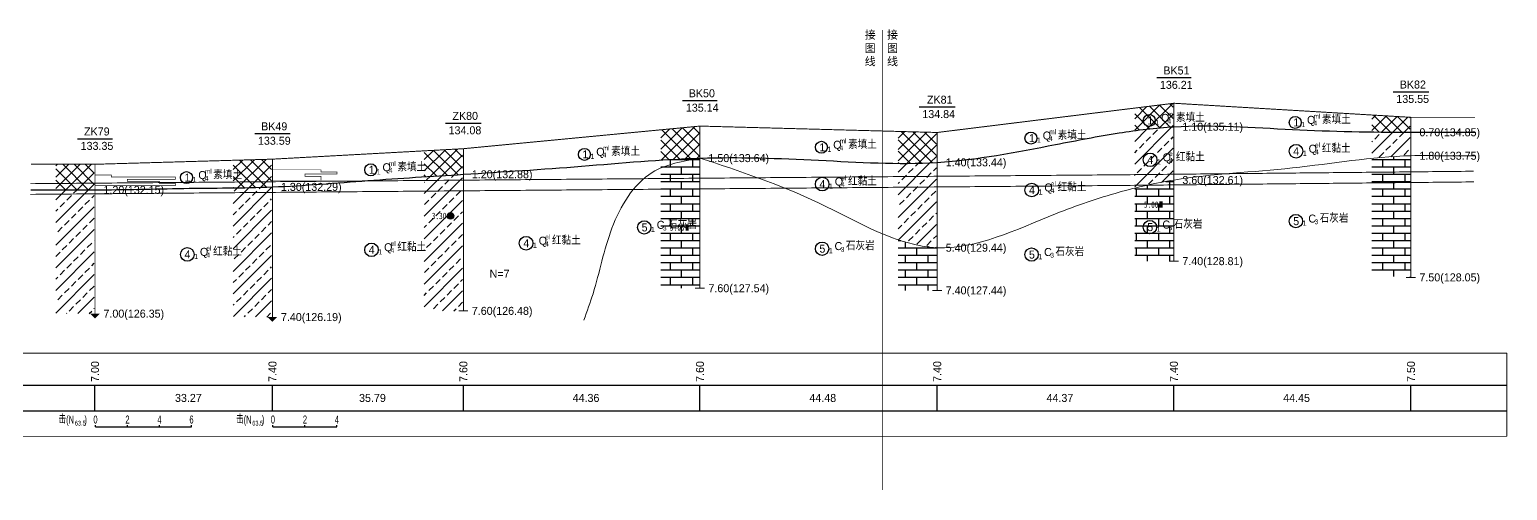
# Model space of a CAD drawing. Header units: inches. Extents: x -205 to 12199, y -11610 to -150.
# Drawn here: x 129 to 590.8, y -3711.9 to -3567.9 of the extents above; entities that cross this region are included whole.
import ezdxf
from ezdxf.enums import TextEntityAlignment as Align

# ---------------------------------------------------------------- set-up
doc = ezdxf.new("R2010")
doc.units = ezdxf.units.IN
doc.header["$MEASUREMENT"] = 0
doc.linetypes.add('ACAD_ISO03W100', pattern=[30, 12, -18])
doc.linetypes.add('ACAD_ISO05W100', pattern=[34, 24, -3, 0.5, -3, 0.5, -3])
for name, color, linetype in [('GiCAD_PouMian', 7, 'Continuous'), ('GICAD_QUYANG', 7, 'Continuous'), ('地质-原位曲线', 7, 'Continuous'), ('地质-图框', 7, 'Continuous'), ('地质-地层符号', 3, 'Continuous'), ('地质-地层线', 7, 'Continuous'), ('地质-地面线', 7, 'Continuous'), ('地质-填充花纹', 4, 'Continuous'), ('地质-文字', 7, 'Continuous'), ('地质-标注栏', 7, 'Continuous'), ('地质-标贯', 7, 'Continuous'), ('地质-钻孔', 7, 'Continuous'), ('管底', 7, 'Continuous'), ('红线', 1, 'ACAD_ISO05W100')]:
    doc.layers.add(name, color=color, linetype=linetype)
doc.styles.add('LZ_PMT_LINE', font='', dxfattribs={"height": 2})
doc.styles.get("Standard").update_dxf_attribs({"font": ''})
doc.styles.add('地层编号', font='Comfont.shx', dxfattribs={"width": 0.7, "height": 2.5, "bigfont": 'Hztxt12a.shx'})
doc.styles.add('层底标注', font='Comfont.shx', dxfattribs={"width": 0.7, "height": 2.5, "bigfont": 'Hztxt12a.shx'})
doc.styles.add('岩土名称', font='Comfont.shx', dxfattribs={"width": 0.7, "height": 2.5, "bigfont": 'Hztxt12a.shx'})
doc.styles.add('时代', font='Comfont.shx', dxfattribs={"width": 0.7, "height": 2.5, "bigfont": 'Hztxt12a.shx'})
doc.styles.add('标注栏数据', font='Comfont.shx', dxfattribs={"width": 0.7, "height": 2.5, "bigfont": 'Hztxt12a.shx'})
doc.styles.add('标贯动探', font='Comfont.shx', dxfattribs={"width": 0.7, "height": 2.5, "bigfont": 'Hztxt12a.shx'})
doc.styles.add('钻孔标注', font='Comfont.shx', dxfattribs={"width": 0.7, "height": 2.5, "bigfont": 'Hztxt12a.shx'})
doc.styles.get('LZ_PMT_LINE').set_extended_font_data('SimSun')
doc.styles.get('Standard').set_extended_font_data('SimSun')
doc.linetypes.add('bzhjcx', pattern='A,0.001,[2,XX1.shx,S=1,R=0,X=1,Y=0],-2', length=2.001)
doc.linetypes.add('swx', pattern='A,7,-1.5,["●",LZ_PMT_LINE,S=0.05,R=0,X=0,Y=0],-1.5', length=10)
pattern_1 = [(45, (-13271.746, -3771.847), (-3.5355339, 3.5355339), []), (45, (-13268.2106, -3771.847), (-3.5355339, 3.5355339), [2, -1])]
pattern_2 = [(45, (-13271.746, -3771.847), (-1.76776695, 1.76776695), []), (135, (-13271.746, -3771.847), (-1.76776695, -1.76776695), [])]
pattern_3 = [(0, (-13271.746, -3771.847), (0, 2.3), []), (90, (-13271.746, -3771.847), (-3.5, 2.3), [2.3, -2.3])]
pattern_4 = [(0, (-13476.1413, -3771.847), (0, 2.3), []), (90, (-13476.1413, -3771.847), (-3.5, 2.3), [2.3, -2.3])]
pattern_5 = [(45, (-13476.1413, -3771.847), (-3.5355339, 3.5355339), []), (45, (-13472.606, -3771.847), (-3.5355339, 3.5355339), [2, -1])]
pattern_6 = [(45, (-13476.1413, -3771.847), (-1.76776695, 1.76776695), []), (135, (-13476.1413, -3771.847), (-1.76776695, -1.76776695), [])]

# ---------------------------------------------------------------- blocks, each defined once
blk = doc.blocks.new('gkqy_yuan.dwg不标')
at = {"layer": 'GiCAD_PouMian'}
h = blk.add_hatch(color=7, dxfattribs=at)
edge = h.paths.add_edge_path()
edge.add_arc((0, 0), 1, 0, 360)
at = {"layer": 'GICAD_QUYANG', "color": 7}
blk.add_circle((0, 0), 1, dxfattribs=at)
blk = doc.blocks.new('gkqy_yan.dwg不标', base_point=(0, -1))
at = {"color": 7}
blk.add_solid([(-0.5, -2), (-0.5, 0), (0.5, -2), (0.5, 0)], dxfattribs=at)

msp = doc.modelspace()

# ---------------------------------------------------------------- hatches: boundary and pattern name
at = {"layer": '地质-填充花纹', "linetype": 'Continuous'}
h = msp.add_hatch(dxfattribs=at)
h.set_pattern_fill('GKSTT', scale=0.5, style=0, pattern_type=2)
h.set_pattern_definition(pattern_6)
h.paths.add_polyline_path([(486.32955, -3598.3184), (479.36087, -3598.89881), (474.39729, -3599.49994), (474.32955, -3599.50984), (474.32955, -3592.47723), (486.32955, -3590.99512)])
h = msp.add_hatch(dxfattribs=at)
h.set_pattern_fill('GKSTT', scale=0.5, style=0, pattern_type=2)
h.set_pattern_definition(pattern_6)
h.paths.add_polyline_path([(560.4096, -3595.34942), (560.4096, -3600.02948), (553.60624, -3599.98997), (548.6066, -3599.93064), (548.4096, -3599.9272), (548.4096, -3594.63667)])
h = msp.add_hatch(dxfattribs=at)
h.set_pattern_fill('GKSTT', scale=0.5, style=0, pattern_type=2)
h.set_pattern_definition(pattern_2)
h.paths.add_polyline_path([(338.23978, -3608.10811), (331.43855, -3608.39343), (326.44714, -3608.68578), (326.23978, -3608.70009), (326.23978, -3599.2685), (338.23978, -3598.12152)])
h = msp.add_hatch(dxfattribs=at)
h.set_pattern_fill('GKSTT', scale=0.5, style=0, pattern_type=2)
h.set_pattern_definition(pattern_2)
h.paths.add_polyline_path([(412.3805, -3600.0909), (412.3805, -3609.44084), (405.53868, -3609.71058), (400.53888, -3609.73838), (400.3805, -3609.7358), (400.3805, -3599.76719)])
h = msp.add_hatch(dxfattribs=at)
h.set_pattern_fill('GKFZNT', scale=0.5, style=0, pattern_type=2)
h.set_pattern_definition(pattern_5)
h.paths.add_polyline_path([(486.32955, -3615.01142), (479.15603, -3616.36506), (474.32955, -3617.48014), (474.32955, -3599.50984), (474.39729, -3599.49994), (479.36087, -3598.89881), (486.32955, -3598.3184)])
h = msp.add_hatch(dxfattribs=at)
h.set_pattern_fill('GKFZNT', scale=0.5, style=0, pattern_type=2)
h.set_pattern_definition(pattern_5)
h.paths.add_polyline_path([(548.6066, -3599.93064), (553.60624, -3599.98997), (560.4096, -3600.02948), (560.4096, -3607.37693), (553.41945, -3607.73097), (548.43894, -3608.17047), (548.4096, -3608.17369), (548.4096, -3599.9272)])
h = msp.add_hatch(dxfattribs=at)
h.set_pattern_fill('GKSTT', scale=0.5, style=0, pattern_type=2)
h.set_pattern_definition(pattern_2)
h.paths.add_polyline_path([(264.30673, -3613.17997), (254.68546, -3613.78391), (252.30673, -3613.93638), (252.30673, -3605.83513), (264.30673, -3605.17797)])
h = msp.add_hatch(dxfattribs=at)
h.set_pattern_fill('GKSTT', scale=0.5, style=0, pattern_type=2)
h.set_pattern_definition(pattern_2)
h.paths.add_polyline_path([(149.19997, -3618.03135), (144.44997, -3618.03958), (139.44997, -3618.03092), (137.19997, -3618.03092), (137.19997, -3610.03092), (149.19997, -3610.03092)])
h = msp.add_hatch(dxfattribs=at)
h.set_pattern_fill('GKSTT', scale=0.5, style=0, pattern_type=2)
h.set_pattern_definition(pattern_2)
h.paths.add_polyline_path([(204.65519, -3617.10492), (197.17603, -3617.32254), (192.65519, -3617.39659), (192.65519, -3608.7844), (204.65519, -3608.43819)])
h = msp.add_hatch(dxfattribs=at)
h.set_pattern_fill('GKSHY', scale=0.5, style=0, pattern_type=2)
h.set_pattern_definition(pattern_3)
h.paths.add_polyline_path([(338.23978, -3648.76429), (326.23978, -3648.76429), (326.23978, -3608.70009), (326.44714, -3608.68578), (331.43855, -3608.39343), (338.23978, -3608.10811)])
h = msp.add_hatch(dxfattribs=at)
h.set_pattern_fill('GKFZNT', scale=0.5, style=0, pattern_type=2)
h.set_pattern_definition(pattern_1)
h.paths.add_polyline_path([(412.3805, -3636.05406), (402.87948, -3634.39749), (400.3805, -3633.55262), (400.3805, -3609.7358), (400.53888, -3609.73838), (405.53868, -3609.71058), (412.3805, -3609.44084)])
h = msp.add_hatch(dxfattribs=at)
h.set_pattern_fill('GKSHY', scale=0.5, style=0, pattern_type=2)
h.set_pattern_definition(pattern_4)
h.paths.add_polyline_path([(560.4096, -3645.3529), (554.48165, -3645.08325), (548.4096, -3644.62604), (548.4096, -3608.17369), (548.43894, -3608.17047), (553.41945, -3607.73097), (560.4096, -3607.37693)])
h = msp.add_hatch(dxfattribs=at)
h.set_pattern_fill('GKFZNT', scale=0.5, style=0, pattern_type=2)
h.set_pattern_definition(pattern_1)
h.paths.add_polyline_path([(264.30673, -3655.83094), (252.30673, -3655.83094), (252.30673, -3613.93638), (254.68546, -3613.78391), (264.30673, -3613.17997)])
h = msp.add_hatch(dxfattribs=at)
h.set_pattern_fill('GKSHY', scale=0.5, style=0, pattern_type=2)
h.set_pattern_definition(pattern_4)
h.paths.add_polyline_path([(486.32955, -3640.29758), (474.32955, -3640.29758), (474.32955, -3617.48014), (479.15603, -3616.36506), (486.32955, -3615.01142)])
h = msp.add_hatch(dxfattribs=at)
h.set_pattern_fill('GKFZNT', scale=0.5, style=0, pattern_type=2)
h.set_pattern_definition(pattern_1)
h.paths.add_polyline_path([(144.44997, -3618.03958), (149.19997, -3618.03135), (149.19997, -3656.69701), (144.45008, -3656.68612), (139.44997, -3656.69758), (139.44748, -3656.69758), (137.19997, -3656.69758), (137.19997, -3618.03092), (139.44997, -3618.03092)])
h = msp.add_hatch(dxfattribs=at)
h.set_pattern_fill('GKFZNT', scale=0.5, style=0, pattern_type=2)
h.set_pattern_definition(pattern_1)
h.paths.add_polyline_path([(204.65519, -3657.76256), (198.74402, -3657.72107), (192.65519, -3657.57844), (192.65519, -3617.39659), (197.17603, -3617.32254), (204.65519, -3617.10492)])
h = msp.add_hatch(dxfattribs=at)
h.set_pattern_fill('GKSHY', scale=0.5, style=0, pattern_type=2)
h.set_pattern_definition(pattern_3)
h.paths.add_polyline_path([(402.87948, -3634.39749), (412.3805, -3636.05406), (412.3805, -3649.43098), (400.3805, -3649.43098), (400.3805, -3633.55262)])

# ---------------------------------------------------------------- linework, layer by layer
at = {"layer": '地质-原位曲线', "color": 7, "linetype": 'Continuous'}
for p, q in [((149.59959, -3692.03095), (149.59959, -3691.53095)), ((149.59959, -3692.03095), (179.59959, -3692.03095)), ((159.59959, -3692.03095), (159.59959, -3691.53095)), ((169.59959, -3692.03095), (169.59959, -3691.53095)), ((179.59959, -3692.03095), (179.59959, -3691.53095)), ((205.05565, -3692.03095), (205.05565, -3691.53095)), ((205.05565, -3692.03095), (225.05565, -3692.03095)), ((215.05565, -3692.03095), (215.05565, -3691.53095)), ((225.05565, -3692.03095), (225.05565, -3691.53095))]:
    msp.add_line(p, q, dxfattribs=at)
at = {"layer": '地质-原位曲线', "color": 7, "linetype": 'Continuous', "const_width": 0.2, "flags": 128}
for points in [[(149.59959, -3613.36425), (154.59959, -3613.36425), (154.59959, -3614.03091), (174.59959, -3614.03091), (174.59959, -3614.69758), (159.59959, -3614.69758), (159.59959, -3615.36425), (169.59959, -3615.36425), (169.59959, -3616.03091), (174.59959, -3616.03091), (174.59959, -3616.69758), (149.59959, -3616.69758)], [(205.05565, -3611.76431), (220.05565, -3611.76431), (220.05565, -3612.43098), (225.05565, -3612.43098), (225.05565, -3613.09765), (215.05565, -3613.09765), (215.05565, -3613.76431), (220.05565, -3613.76431), (220.05565, -3614.43098), (220.05565, -3614.43098), (220.05565, -3615.09765), (205.05565, -3615.09765)]]:
    msp.add_lwpolyline(points, dxfattribs=at)
at = {"layer": '地质-地层符号', "color": 7, "linetype": 'Continuous'}
for centre, major_axis in [((478.88976, -3596.34196), (0, 1.875)), ((524.49458, -3596.96426), (0, 1.875)), ((441.91524, -3601.85196), (0, 1.875)), ((302.39826, -3606.93096), (0, 1.875)), ((376.43514, -3604.73097), (0, 1.875)), ((479.13976, -3608.64528), (0, 2.125)), ((524.74458, -3605.96426), (0, 2.125)), ((235.60596, -3611.7643), (0, 1.875)), ((178.05258, -3614.19761), (0, 1.875)), ((376.68514, -3616.23097), (0, 2.125)), ((442.16524, -3618.07478), (0, 2.125)), ((321.08985, -3629.75266), (0, 2.08333)), ((479.0981, -3629.65955), (0, 2.08333)), ((524.70291, -3627.79759), (0, 2.08333)), ((284.16549, -3634.70286), (0, 2.125)), ((376.64347, -3636.39764), (0, 2.08333)), ((178.30258, -3638.19333), (0, 2.125)), ((235.85596, -3636.75396), (0, 2.125)), ((442.12357, -3638.24652), (0, 2.08333))]:
    msp.add_ellipse(centre, major_axis=major_axis, ratio=1, dxfattribs=at)
at = {"layer": '地质-地层线', "color": 7, "lineweight": 25}
for points, knots in [([(129.44997, -3618.03092), (132.78327, -3618.02835), (139.44987, -3618.02321), (155.36123, -3618.08449), (177.17281, -3617.40749), (205.64107, -3617.48995), (234.72595, -3615.01578), (266.94136, -3613.02434), (301.52641, -3610.82817), (338.48224, -3607.2967), (375.5372, -3608.56913), (412.84281, -3611.01978), (443.92618, -3604.99293), (462.82363, -3601.26366), (469.44997, -3600.22314)], [0, 0, 0, 0, 10, 20, 47.731533364, 75.463066727, 105.353610347, 135.244153966, 172.297377957, 209.350601949, 246.426959614, 283.50331728, 320.894542098, 341.00557264, 341.00557264, 341.00557264, 341.00557264]), ([(469.44997, -3600.22314), (475.14359, -3599.32909), (493.08444, -3597.13039), (523.65078, -3599.53614), (551.64029, -3600.06195), (570.65991, -3600.02729), (577.32637, -3600.02972), (580.6596, -3600.03094)], [341.00557264, 341.00557264, 341.00557264, 341.00557264, 358.285766917, 395.335928799, 432.38609068, 442.38609068, 452.38609068, 452.38609068, 452.38609068, 452.38609068])]:
    msp.add_open_spline(points, degree=3, knots=knots, dxfattribs=at)
at = {"layer": '地质-地层线', "color": 7, "linetype": 'bzhjcx', "lineweight": 0}
msp.add_spline([(338.48978, -3608.09763), (323.55933, -3612.59884), (310.99155, -3630.00683), (305.06677, -3650.46579), (302.19413, -3658.72115)], degree=3, dxfattribs=at)
for points, knots in [([(338.48978, -3608.09763), (350.87397, -3612.17269), (375.64237, -3620.32281), (411.94044, -3642.97163), (444.02843, -3627.10172), (462.82603, -3620.61751), (469.44997, -3618.76526)], [0, 0, 0, 0, 39.625902306, 79.251804612, 117.706592626, 138.439256466, 138.439256466, 138.439256466, 138.439256466]), ([(469.44997, -3618.76526), (475.11207, -3617.18197), (492.75954, -3613.22176), (523.74675, -3612.00524), (551.56141, -3607.07495), (570.66195, -3607.39815), (577.32705, -3607.37556), (580.6596, -3607.36427)], [138.439256466, 138.439256466, 138.439256466, 138.439256466, 156.16138064, 193.395817246, 230.630253853, 240.630253853, 250.630253853, 250.630253853, 250.630253853, 250.630253853])]:
    msp.add_open_spline(points, degree=3, knots=knots, dxfattribs=at)
at = {"layer": '地质-地面线', "color": 7, "linetype": 'Continuous', "const_width": 0.3}
for points in [[(469.44997, -3593.07991), (486.57955, -3590.96424), (560.6596, -3595.36427), (580.6596, -3595.36427)], [(129.44997, -3610.03092), (149.44997, -3610.03092), (204.90519, -3608.43098), (264.55673, -3605.16428), (338.48978, -3598.09763), (412.6305, -3600.09765), (469.44997, -3593.07991)]]:
    msp.add_lwpolyline(points, dxfattribs=at)
at = {"layer": '地质-标注栏', "color": 7, "linetype": 'Continuous', "const_width": 0.3}
for points in [[(89.45018, -3669.03095), (479.45018, -3669.03095)], [(429.44952, -3669.03095), (590.65915, -3669.03095)], [(590.65915, -3669.03095), (590.65915, -3695.03095)], [(89.45018, -3695.03095), (479.45018, -3695.03095)], [(429.44952, -3695.03095), (590.65915, -3695.03095)]]:
    msp.add_lwpolyline(points, dxfattribs=at)
at = {"layer": '地质-标注栏', "color": 7, "linetype": 'Continuous'}
for points in [[(89.45018, -3679.03095), (479.45018, -3679.03095)], [(149.44997, -3687.03095), (149.44997, -3679.03095)], [(204.90519, -3687.03095), (204.90519, -3679.03095)], [(204.90519, -3687.03095), (204.90519, -3679.03095)], [(264.55673, -3687.03095), (264.55673, -3679.03095)], [(264.55673, -3687.03095), (264.55673, -3679.03095)], [(338.48978, -3687.03095), (338.48978, -3679.03095)], [(338.48978, -3687.03095), (338.48978, -3679.03095)], [(412.6305, -3687.03095), (412.6305, -3679.03095)], [(412.6305, -3687.03095), (412.6305, -3679.03095)], [(429.44952, -3679.03095), (590.65915, -3679.03095)], [(486.57955, -3687.03095), (486.57955, -3679.03095)], [(486.57955, -3687.03095), (486.57955, -3679.03095)], [(560.6596, -3687.03095), (560.6596, -3679.03095)], [(89.45018, -3687.03095), (479.45018, -3687.03095)], [(429.44952, -3687.03095), (590.65915, -3687.03095)]]:
    msp.add_lwpolyline(points, dxfattribs=at)
at = {"layer": '地质-钻孔', "color": 7, "linetype": 'Continuous'}
for p, q in [((481.21613, -3582.96424), (491.94269, -3582.96424)), ((555.0882, -3587.36427), (566.23077, -3587.36427)), ((333.08494, -3590.09762), (343.89452, -3590.09762)), ((406.97557, -3592.09765), (418.28514, -3592.09765)), ((258.94334, -3597.16427), (270.16991, -3597.16427)), ((143.9619, -3602.03091), (154.93846, -3602.03091)), ((199.37498, -3600.43098), (210.43455, -3600.43098))]:
    msp.add_line(p, q, dxfattribs=at)
at = {"layer": '地质-钻孔', "color": 7, "const_width": 0.3, "flags": 128}
for points in [[(486.57955, -3590.96424), (486.57955, -3640.29758)], [(560.6596, -3595.36427), (560.6596, -3645.36427)], [(338.48978, -3598.09763), (338.48978, -3648.76429)], [(412.6305, -3600.09765), (412.6305, -3649.43098)], [(264.55673, -3605.16428), (264.55673, -3655.83094)], [(149.44997, -3610.03092), (149.44997, -3656.69758)], [(204.90519, -3608.43098), (204.90519, -3657.76431)]]:
    msp.add_lwpolyline(points, dxfattribs=at)
at = {"layer": '地质-钻孔', "color": 7, "linetype": 'Continuous', "const_width": 0.3, "flags": 128}
for points in [[(485.07955, -3640.29758), (488.07955, -3640.29758)], [(559.1596, -3645.36427), (562.1596, -3645.36427)], [(336.98978, -3648.76429), (339.98978, -3648.76429)], [(411.1305, -3649.43098), (414.1305, -3649.43098)], [(263.05673, -3655.83094), (266.05673, -3655.83094)]]:
    msp.add_lwpolyline(points, dxfattribs=at)
at = {"layer": '地质-钻孔', "color": 7, "linetype": 'Continuous'}
for points in [[(147.94997, -3656.69758), (150.94997, -3656.69758), (149.44997, -3658.19758)], [(203.40519, -3657.76431), (206.40519, -3657.76431), (204.90519, -3659.26431)]]:
    msp.add_solid(points, dxfattribs=at)
at = {"layer": '管底', "linetype": 'swx', "const_width": 0.3}
for points in [[(129.22649, -3616.09545), (469.10653, -3613.32163)], [(469.10019, -3613.32168), (580.29826, -3612.20292)], [(469.13373, -3616.65452), (580.33179, -3615.53575)], [(129.25369, -3619.42834), (469.13373, -3616.65452)]]:
    msp.add_lwpolyline(points, dxfattribs=at)
at = {"layer": '红线', "linetype": 'ACAD_ISO03W100', "ltscale": 0.4, "const_width": 0.2}
msp.add_lwpolyline([(395.50447, -3568.04199), (395.50447, -3711.8329)], dxfattribs=at)

# ---------------------------------------------------------------- block references
at = {"layer": '地质-图框', "color": 7, "linetype": 'Continuous'}
for name, p in [('gkqy_yuan.dwg不标', (260.55673, -3626.16428)), ('gkqy_yan.dwg不标', (482.57955, -3622.63091)), ('gkqy_yan.dwg不标', (334.48978, -3629.76429))]:
    msp.add_blockref(name, p, dxfattribs=at)

# ---------------------------------------------------------------- texts
at = {"layer": '地质-原位曲线', "color": 7, "linetype": 'Continuous', "style": '标注栏数据', "width": 0.7}
for s, height, p in [('击', 2.5, (138.07876, -3691.03095)), ('(N', 2.5, (140.42876, -3691.03095)), (')', 2.5, (146.15209, -3691.03095)), ('击', 2.5, (193.53482, -3691.03095)), ('(N', 2.5, (195.88482, -3691.03095)), (')', 2.5, (201.60815, -3691.03095)), ('63.5', 1.5, (143.13709, -3691.65595)), ('63.5', 1.5, (198.59315, -3691.65595))]:
    msp.add_text(s, height=height, dxfattribs=at).set_placement(p)
for s, p in [('0', (149.59959, -3691.03095)), ('2', (159.59959, -3691.03095)), ('4', (169.59959, -3691.03095)), ('6', (179.59959, -3691.03095)), ('0', (205.05565, -3691.03095)), ('2', (215.05565, -3691.03095)), ('4', (225.05565, -3691.03095))]:
    msp.add_text(s, height=2.5, dxfattribs=at).set_placement(p, align=Align.CENTER)
at = {"layer": '地质-图框', "color": 7, "linetype": 'Continuous', "width": 0.7}
for s, p in [('5.00', (477.20496, -3623.63091)), ('3.30', (254.68214, -3627.16428)), ('5.00', (329.11518, -3630.76429))]:
    msp.add_text(s, height=2, dxfattribs=at).set_placement(p)
at = {"layer": '地质-地层符号', "color": 7, "linetype": 'Continuous'}
for s, height, style, p in [('1', 2.5, '地层编号', (478.26476, -3597.59196)), ('1', 1.625, '地层编号', (480.76476, -3597.79196)), ('Q', 2.5, '时代', (482.57726, -3596.79196)), ('素填土', 2.5, '岩土名称', (487.24393, -3596.79196)), ('1', 2.5, '地层编号', (523.86958, -3598.21426)), ('1', 1.625, '地层编号', (526.36958, -3598.41426)), ('Q', 2.5, '时代', (528.18208, -3597.41426)), ('素填土', 2.5, '岩土名称', (532.84874, -3597.41426)), ('1', 2.5, '地层编号', (441.29024, -3603.10196)), ('1', 1.625, '地层编号', (443.79024, -3603.30196)), ('Q', 2.5, '时代', (445.60274, -3602.30196)), ('素填土', 2.5, '岩土名称', (450.26941, -3602.30196)), ('1', 2.5, '地层编号', (301.77326, -3608.18096)), ('Q', 2.5, '时代', (306.08576, -3607.38096)), ('素填土', 2.5, '岩土名称', (310.75242, -3607.38096)), ('1', 2.5, '地层编号', (375.81014, -3605.98097)), ('1', 1.625, '地层编号', (378.31014, -3606.18097)), ('Q', 2.5, '时代', (380.12264, -3605.18097)), ('素填土', 2.5, '岩土名称', (384.78931, -3605.18097)), ('Q', 2.5, '时代', (483.07726, -3609.09528)), ('红黏土', 2.5, '岩土名称', (487.20226, -3609.09528)), ('4', 2.5, '地层编号', (523.86958, -3607.21426)), ('1', 1.625, '地层编号', (526.86958, -3607.41426)), ('Q', 2.5, '时代', (528.68208, -3606.41426)), ('红黏土', 2.5, '岩土名称', (532.80708, -3606.41426)), ('1', 2.5, '地层编号', (234.98096, -3613.0143)), ('Q', 2.5, '时代', (239.29346, -3612.2143)), ('素填土', 2.5, '岩土名称', (243.96013, -3612.2143)), ('1', 1.625, '地层编号', (304.27326, -3608.38096)), ('4', 2.5, '地层编号', (478.26476, -3609.89528)), ('1', 1.625, '地层编号', (481.26476, -3610.09528)), ('1', 2.5, '地层编号', (177.42758, -3615.44761)), ('1', 1.625, '地层编号', (179.92758, -3615.64761)), ('Q', 2.5, '时代', (181.74008, -3614.64761)), ('素填土', 2.5, '岩土名称', (186.40675, -3614.64761)), ('1', 1.625, '地层编号', (237.48096, -3613.2143)), ('4', 2.5, '地层编号', (375.81014, -3617.48097)), ('Q', 2.5, '时代', (380.62264, -3616.68097)), ('红黏土', 2.5, '岩土名称', (384.74764, -3616.68097)), ('红黏土', 2.5, '岩土名称', (450.22774, -3618.52478)), ('1', 1.625, '地层编号', (378.81014, -3617.68097)), ('4', 2.5, '地层编号', (441.29024, -3619.32478)), ('1', 1.625, '地层编号', (444.29024, -3619.52478)), ('Q', 2.5, '时代', (446.10274, -3618.52478)), ('5', 2.5, '地层编号', (320.25652, -3631.00266)), ('1', 1.625, '地层编号', (323.17318, -3631.20266)), ('C', 2.5, '时代', (324.98568, -3630.20266)), ('石灰岩', 2.5, '岩土名称', (328.52735, -3630.20266)), ('5', 2.5, '地层编号', (478.26476, -3630.90955)), ('1', 1.625, '地层编号', (481.18143, -3631.10955)), ('C', 2.5, '时代', (482.99393, -3630.10955)), ('石灰岩', 2.5, '岩土名称', (486.5356, -3630.10955)), ('5', 2.5, '地层编号', (523.86958, -3629.04759)), ('1', 1.625, '地层编号', (526.78624, -3629.24759)), ('C', 2.5, '时代', (528.59874, -3628.24759)), ('石灰岩', 2.5, '岩土名称', (532.14041, -3628.24759)), ('4', 2.5, '地层编号', (283.29049, -3635.95286)), ('Q', 2.5, '时代', (288.10299, -3635.15286)), ('红黏土', 2.5, '岩土名称', (292.22799, -3635.15286)), ('C', 2.5, '时代', (380.53931, -3636.84764)), ('石灰岩', 2.5, '岩土名称', (384.08097, -3636.84764)), ('4', 2.5, '地层编号', (177.42758, -3639.44333)), ('1', 1.625, '地层编号', (180.42758, -3639.64333)), ('Q', 2.5, '时代', (182.24008, -3638.64333)), ('红黏土', 2.5, '岩土名称', (186.36508, -3638.64333)), ('4', 2.5, '地层编号', (234.98096, -3638.00396)), ('1', 1.625, '地层编号', (237.98096, -3638.20396)), ('Q', 2.5, '时代', (239.79346, -3637.20396)), ('红黏土', 2.5, '岩土名称', (243.91846, -3637.20396)), ('1', 1.625, '地层编号', (286.29049, -3636.15286)), ('5', 2.5, '地层编号', (375.81014, -3637.64764)), ('1', 1.625, '地层编号', (378.72681, -3637.84764)), ('5', 2.5, '地层编号', (441.29024, -3639.49652)), ('1', 1.625, '地层编号', (444.20691, -3639.69652)), ('C', 2.5, '时代', (446.01941, -3638.69652)), ('石灰岩', 2.5, '岩土名称', (449.56107, -3638.69652))]:
    msp.add_text(s, height=height, dxfattribs=dict(at, style=style)).set_placement(p)
at = {"layer": '地质-地层符号', "color": 7, "linetype": 'Continuous', "style": '时代', "width": 0.8}
for s, p in [('4', (484.6106, -3597.29196)), ('ml', (484.6106, -3595.12529)), ('4', (530.21541, -3597.91426)), ('ml', (530.21541, -3595.74759)), ('ml', (382.15597, -3603.5143)), ('4', (447.63607, -3602.80196)), ('ml', (447.63607, -3600.63529)), ('4', (308.11909, -3607.88096)), ('ml', (308.11909, -3605.71429)), ('4', (382.15597, -3605.68097)), ('el', (485.1106, -3607.42862)), ('4', (530.71541, -3606.91426)), ('el', (530.71541, -3604.74759)), ('4', (241.32679, -3612.7143)), ('ml', (241.32679, -3610.54763)), ('4', (485.1106, -3609.59528)), ('4', (183.77341, -3615.14761)), ('ml', (183.77341, -3612.98095)), ('4', (382.65597, -3617.18097)), ('el', (382.65597, -3615.0143)), ('el', (448.13607, -3616.85812)), ('4', (448.13607, -3619.02478)), ('3', (326.93568, -3630.70266)), ('3', (484.94393, -3630.60955)), ('3', (530.54874, -3628.74759)), ('el', (241.82679, -3635.53729)), ('4', (290.13633, -3635.65286)), ('el', (290.13633, -3633.48619)), ('4', (184.27341, -3639.14333)), ('el', (184.27341, -3636.97667)), ('4', (241.82679, -3637.70396)), ('3', (382.48931, -3637.34764)), ('3', (447.96941, -3639.19652))]:
    msp.add_text(s, height=1.5, dxfattribs=at).set_placement(p)
at = {"layer": '地质-文字', "color": 7, "linetype": 'Continuous', "style": '层底标注'}
for s, p in [('1.10(135.11)', (489.22955, -3599.54758)), ('0.70(134.85)', (563.3096, -3601.28094)), ('1.80(133.75)', (563.3096, -3608.61427)), ('1.50(133.64)', (341.13978, -3609.34763)), ('1.40(133.44)', (415.2805, -3610.68098)), ('1.30(132.29)', (207.55519, -3618.34765)), ('1.20(132.88)', (267.20673, -3614.41428)), ('3.60(132.61)', (489.22955, -3616.21424)), ('1.20(132.15)', (152.09997, -3619.28092)), ('5.40(129.44)', (415.2805, -3637.34765)), ('7.40(128.81)', (489.22955, -3641.54758)), ('7.60(127.54)', (341.13978, -3650.01429)), ('7.40(127.44)', (415.2805, -3650.68098)), ('7.50(128.05)', (563.3096, -3646.61427)), ('7.00(126.35)', (152.09997, -3657.94758)), ('7.40(126.19)', (207.55519, -3659.01431)), ('7.60(126.48)', (267.20673, -3657.08094))]:
    msp.add_text(s, height=2.5, dxfattribs=at).set_placement(p)
at = {"layer": '地质-标注栏', "color": 7, "linetype": 'Continuous', "style": '标注栏数据'}
for s, p in [('7.00', (150.69997, -3678.03095)), ('7.40', (206.15519, -3678.03095)), ('7.60', (265.80673, -3678.03095)), ('7.60', (339.73978, -3678.03095)), ('7.40', (413.8805, -3678.03095)), ('7.40', (487.82955, -3678.03095)), ('7.50', (561.9096, -3678.03095))]:
    msp.add_text(s, height=2.5, rotation=90.0000025, dxfattribs=at).set_placement(p)
for s, p in [('33.27', (174.44425, -3684.28095)), ('35.79', (231.96846, -3684.28095)), ('44.36', (298.70242, -3684.28095)), ('44.48', (372.68097, -3684.28095)), ('44.37', (446.7842, -3684.28095)), ('44.45', (520.74041, -3684.28095))]:
    msp.add_text(s, height=2.5, dxfattribs=at).set_placement(p)
at = {"layer": '地质-标贯', "color": 7, "linetype": 'Continuous', "style": '标贯动探'}
msp.add_text('N=7', height=2.5, dxfattribs=at).set_placement((272.75673, -3645.49761))
at = {"layer": '地质-钻孔', "color": 7, "linetype": 'Continuous', "style": '钻孔标注'}
for s, p in [('BK51', (483.28789, -3581.96424)), ('BK50', (334.98978, -3589.09763)), ('136.21', (482.21646, -3586.46424)), ('BK82', (557.1596, -3586.36427)), ('135.14', (334.08501, -3593.59763)), ('ZK81', (409.42217, -3591.09765)), ('135.55', (556.08817, -3590.86427)), ('BK49', (201.36352, -3599.43098)), ('ZK80', (261.14007, -3596.16428)), ('134.84', (407.97574, -3595.59765)), ('ZK79', (146.03331, -3601.03092)), ('133.59', (200.37543, -3603.93098)), ('134.08', (259.94364, -3600.66428)), ('133.35', (144.96188, -3605.53092))]:
    msp.add_text(s, height=2.5, dxfattribs=at).set_placement(p)
at = {"layer": '红线', "char_height": 2.5, "attachment_point": 1}
for insert in [(389.98503, -3568.31901), (396.95035, -3568.31901)]:
    msp.add_mtext_dynamic_manual_height_columns('接图线', width=3.594619, gutter_width=12.5, heights=[0], dxfattribs=dict(at, insert=insert))

doc.saveas('drawing.dxf')
